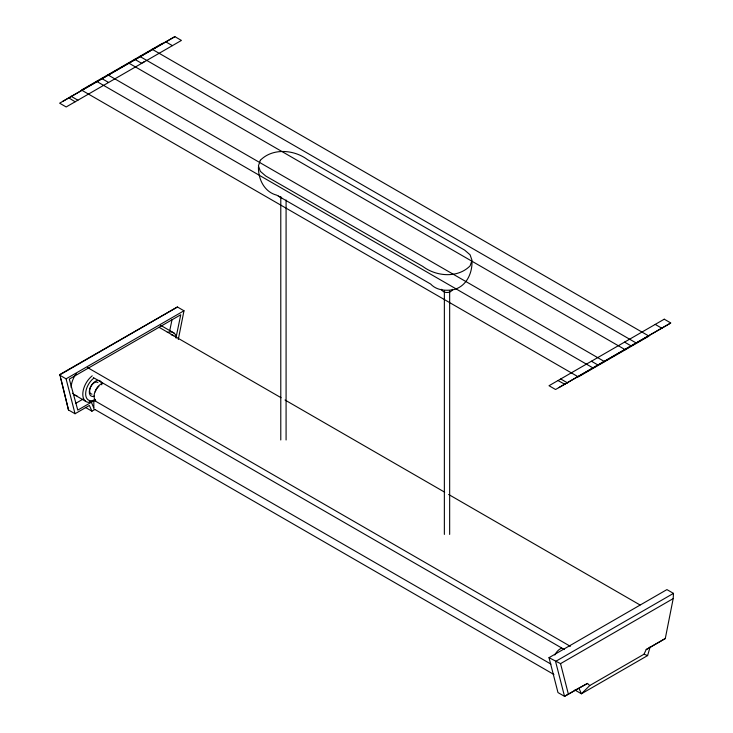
<?xml version="1.0" encoding="UTF-8"?>
<svg xmlns="http://www.w3.org/2000/svg" width="733" height="733" viewBox="0 0 733 733"><rect width="100%" height="100%" fill="white"/><g stroke="black" fill="none" stroke-linecap="round" stroke-linejoin="round"><path stroke-width="1.1" d="M280.785 439.983L280.785 196.572M286.081 439.992L286.081 200.008M444.363 534.421L444.363 291.01M449.659 534.43L449.659 291.019M673.196 598.604L673.471 593.373L666.92 589.598L549.017 657.666L557.978 692.566L564.529 696.35L587.518 683.44L589.735 685.547L644.005 654.221L646.222 649.548L665.289 638.535L673.196 598.604L560.543 663.64L549.017 657.666M472.006 261.708C472.226 273.702 466.106 286.466 453.8 289.608C445.856 291.093 436.465 290.369 430.692 284.065L276.698 195.152C264.393 191.991 258.218 179.228 258.437 167.216M178.302 339.461L183.983 310.774L177.432 306.99L59.804 374.536L68.49 409.967L75.032 413.742L89.389 405.459L91.937 411.186L94.905 409.472M169.735 330.711L172.026 319.643M175.938 338.014L180.749 314.759L69.314 379.098L77.78 410.104L91.35 402.27L93.76 407.878M574.883 690.01L581.434 693.785L647.606 655.577L650.153 646.909M452.435 289.324L452.023 290.515C449.448 293.227 444.574 293.209 442.008 290.506L441.587 289.306M589.735 685.547L581.434 693.785L578.878 688.058L564.529 696.35L555.568 661.45L673.471 593.373M162.561 43.274L81.473 90.049L578.31 376.89L648.962 336.099L152.134 49.258M177.432 306.99L59.529 375.058L66.08 378.842L75.032 413.742M66.08 378.842L183.983 310.774M75.737 403.333L83.489 398.853M646.222 649.548L665.289 638.535M579.84 687.545L587.518 683.44M565.097 384.394L557.978 380.555M644.005 654.221L647.606 655.577M281.655 197.91L278.43 196.068M174.307 36.98L62.873 101.31M670.237 323.299L558.803 387.638M165.502 41.671L172.392 45.648M655.22 324.407L662.11 328.384M139.783 56.386L636.611 343.236M143.888 61.499L144.41 61.801M142.266 62.433L142.788 62.736M134.725 59.309L141.716 63.35M624.553 342.109L631.553 346.15M128.467 62.919L625.304 349.76M107.843 74.83L604.679 361.671M101.603 78.431L108.603 82.472M591.43 361.232L598.43 365.272M96.582 81.336L593.409 368.177M71 96.225L77.89 100.21M560.718 378.97L567.608 382.947M75.142 101.786L68.481 97.681M174.069 333.084L162.451 326.377A16.135 9.318 -60 0 0 160.527 325.388M159.07 327.294L281.051 397.717M285.018 400.007L444.674 492.182M448.642 494.473L640.037 604.972M87.429 367.508L570.375 646.341M93.375 377.605L564.428 649.566M550.932 664.107L93.824 400.2L93.824 407.786M89.38 401.134L91.35 402.27M73.85 394.473L85.459 401.18M93.824 408.867L553.91 674.497M85.395 407.401L91.937 411.186M560.543 663.64L568.451 694.444M60.94 378.943L68.49 409.967M95.299 399.421A13.634 7.871 -60 0 1 85.697 394.803A13.634 7.871 -60 0 1 93.622 378.292M95.208 400.209A16.135 9.318 -60 0 1 82.893 395.912A16.135 9.318 -60 0 1 92.221 375.827M94.456 396.168A8.842 5.104 -60 0 1 89.334 391.184A8.842 5.104 -60 0 1 95.904 381.013A8.842 5.104 -60 0 1 101.795 384.825M76.883 395.664A16.135 9.318 -60 0 1 72.714 393.255M71.183 387.546A16.135 9.318 -60 0 1 76.214 373.711M167.307 332.48A16.135 9.318 -60 0 1 176.561 337.821M171.238 334.807A13.634 7.871 -60 0 1 173.803 335.815M95.757 400.749A10.262 5.928 -60 0 1 95.033 391.587A10.262 5.928 -60 0 1 102.574 383.176M95.263 391.898A6.652 3.839 -60 0 1 98.863 386.328M91.964 394.171A6.652 3.839 -60 0 1 90.709 386.694A6.652 3.839 -60 0 1 97.92 382.534M554.78 654.99A10.262 5.928 -60 0 1 561.597 648.183M260.316 160.307L258.437 165.832L260.352 171.357L265.786 176.039L422.822 266.436C436.208 276.561 457.74 278.43 470.119 265.85L472.006 260.325L470.082 254.8L464.649 250.109L307.622 159.712C294.235 149.596 272.703 147.718 260.316 160.307M174.875 36.65L59.639 103.179L66.181 106.963L181.417 40.434L174.875 36.65M664.254 319.194L549.017 385.723L555.568 389.507L670.805 322.969L664.254 319.194"/></g></svg>
